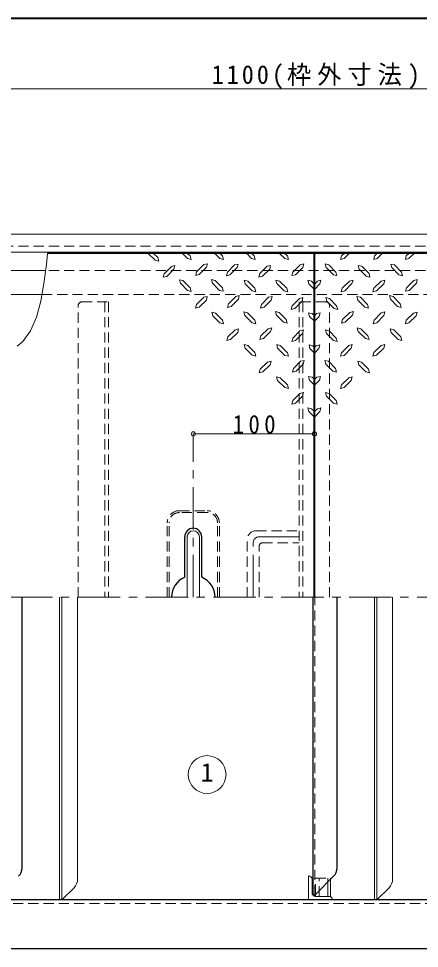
# Model space of a CAD drawing. Units: millimetres at full size, sheet at 1:7; details may follow other scales. Extents: x -1487 to 1348, y -983 to 984.
# Drawn here: x -614 to -283, y 216 to 984 of the extents above; entities that cross this region are included whole.
import ezdxf
from ezdxf.enums import TextEntityAlignment as Align

# ---------------------------------------------------------------- set-up
doc = ezdxf.new("R2010")
doc.units = ezdxf.units.MM
doc.header["$LTSCALE"] = 7
doc.header["$PDMODE"] = 32
doc.header["$PDSIZE"] = 3.5
doc.linetypes.add('CHAIN1', pattern=[8, 5, -1, 1, -1])
doc.linetypes.add('DASHED1', pattern=[1.8, 1.2, -0.6])
doc.layers.add('0-A', color=4, linetype='Continuous', lineweight=9)
doc.styles.add('ＭＳ ゴシック', font='')
doc.styles.get('ＭＳ ゴシック').set_extended_font_data('MS Gothic')

msp = doc.modelspace()

# ---------------------------------------------------------------- linework, layer by layer
at = {"layer": '0-A', "color": 1, "lineweight": 40}
for p, q in [((1347.643, 983.513), (-1487.357, 983.513)), ((-369.857, 505.513), (-369.857, 789.513))]:
    msp.add_line(p, q, dxfattribs=at)
at = {"layer": '0-A'}
for p, q in [((-919.857, 925.513), (180.143, 925.513)), ((-507.008, 789.513), (-501.342, 783.982)), ((-502.561, 789.513), (-499.186, 786.138)), ((-498.342, 783.138), (-501.342, 783.982)), ((-499.186, 786.138), (-498.342, 783.138)), ((-478.842, 789.513), (-474.623, 785.294)), ((-471.623, 784.544), (-474.623, 785.294)), ((-474.529, 789.513), (-472.467, 787.451)), ((-472.467, 787.451), (-471.623, 784.544)), ((-452.123, 789.513), (-447.904, 785.294)), ((-425.714, 789.513), (-421.748, 785.388)), ((-421.467, 789.513), (-419.498, 787.544)), ((-398.592, 789.513), (-394.373, 785.294)), ((-394.279, 789.513), (-392.217, 787.451)), ((-345.436, 789.513), (-347.498, 787.451)), ((-341.123, 789.513), (-345.342, 785.294)), ((-318.248, 789.513), (-320.217, 787.544)), ((-314, 789.513), (-317.967, 785.388)), ((-287.592, 789.513), (-291.811, 785.294)), ((-493.936, 772.732), (-487.936, 778.732)), ((-491.686, 770.576), (-485.779, 776.482)), ((-467.123, 774.326), (-461.217, 780.326)), ((-464.873, 772.169), (-459.061, 778.076)), ((-461.217, 780.326), (-458.217, 781.076)), ((-458.217, 781.076), (-459.061, 778.076)), ((-441.717, 774.044), (-435.811, 780.044)), ((-439.561, 771.888), (-433.654, 777.794)), ((-435.811, 780.044), (-432.904, 780.794)), ((-432.904, 780.794), (-433.654, 777.794)), ((-414.904, 772.919), (-408.904, 778.919)), ((-412.654, 770.763), (-406.748, 776.669)), ((-387.623, 774.138), (-381.717, 780.138)), ((-385.467, 771.982), (-379.561, 777.888)), ((-354.248, 771.982), (-360.154, 777.888)), ((-352.092, 774.138), (-357.998, 780.138)), ((-327.061, 770.763), (-332.967, 776.669)), ((-324.811, 772.919), (-330.811, 778.919)), ((-306.811, 780.794), (-306.061, 777.794)), ((-303.904, 780.044), (-306.811, 780.794)), ((-300.154, 771.888), (-306.061, 777.794)), ((-297.998, 774.044), (-303.904, 780.044)), ((-493.936, 772.732), (-494.686, 769.826)), ((-491.686, 770.576), (-494.686, 769.826)), ((-467.123, 774.326), (-467.873, 771.419)), ((-464.873, 772.169), (-467.873, 771.419)), ((-441.717, 774.044), (-442.561, 771.138)), ((-439.561, 771.888), (-442.561, 771.138)), ((-414.904, 772.919), (-415.654, 770.013)), ((-412.654, 770.763), (-415.654, 770.013)), ((-387.623, 774.138), (-388.467, 771.232)), ((-385.467, 771.982), (-388.467, 771.232)), ((-354.248, 771.982), (-351.248, 771.232)), ((-352.092, 774.138), (-351.248, 771.232)), ((-327.061, 770.763), (-324.061, 770.013)), ((-324.811, 772.919), (-324.061, 770.013)), ((-300.154, 771.888), (-297.154, 771.138)), ((-297.998, 774.044), (-297.154, 771.138)), ((-480.529, 764.857), (-481.279, 767.857)), ((-478.373, 767.107), (-481.279, 767.857)), ((-480.529, 764.857), (-474.623, 758.951)), ((-478.373, 767.107), (-472.467, 761.107)), ((-472.467, 761.107), (-471.623, 758.201)), ((-451.842, 767.107), (-454.748, 767.951)), ((-453.998, 764.951), (-454.748, 767.951)), ((-453.998, 764.951), (-448.092, 759.044)), ((-451.842, 767.107), (-445.842, 761.201)), ((-426.998, 764.388), (-427.842, 767.388)), ((-424.842, 766.638), (-427.842, 767.388)), ((-426.998, 764.388), (-421.186, 758.576)), ((-424.842, 766.638), (-418.936, 760.732)), ((-398.686, 766.732), (-401.686, 767.576)), ((-400.842, 764.576), (-401.686, 767.576)), ((-400.842, 764.576), (-394.936, 758.669)), ((-398.686, 766.732), (-392.779, 760.826)), ((-374.404, 764.388), (-375.248, 767.388)), ((-372.248, 766.638), (-375.248, 767.388)), ((-374.404, 764.388), (-369.857, 759.841)), ((-372.248, 766.638), (-369.857, 763.906)), ((-367.467, 766.638), (-369.857, 763.906)), ((-365.311, 764.388), (-369.857, 759.841)), ((-367.467, 766.638), (-364.467, 767.388)), ((-365.311, 764.388), (-364.467, 767.388)), ((-341.029, 766.732), (-346.936, 760.826)), ((-338.873, 764.576), (-344.779, 758.669)), ((-341.029, 766.732), (-338.029, 767.576)), ((-338.873, 764.576), (-338.029, 767.576)), ((-314.873, 766.638), (-320.779, 760.732)), ((-312.717, 764.388), (-318.529, 758.576)), ((-314.873, 766.638), (-311.873, 767.388)), ((-312.717, 764.388), (-311.873, 767.388)), ((-287.873, 767.107), (-293.873, 761.201)), ((-285.717, 764.951), (-291.623, 759.044)), ((-287.873, 767.107), (-284.967, 767.951)), ((-285.717, 764.951), (-284.967, 767.951)), ((-594.81, 755.513), (-869.857, 755.513)), ((-471.623, 758.201), (-474.623, 758.951)), ((-467.123, 747.326), (-461.217, 753.326)), ((-431.873, 754.732), (-432.623, 751.732)), ((-413.686, 747.326), (-407.779, 753.326)), ((-382.279, 752.201), (-379.373, 753.044)), ((-379.373, 753.044), (-380.123, 750.044)), ((-360.342, 753.044), (-359.592, 750.044)), ((-357.436, 752.201), (-360.342, 753.044)), ((-326.029, 747.326), (-331.936, 753.326)), ((-307.842, 754.732), (-307.092, 751.732)), ((-467.123, 747.326), (-467.967, 744.419)), ((-464.967, 745.169), (-467.967, 744.419)), ((-464.967, 745.169), (-459.061, 751.076)), ((-440.686, 747.982), (-441.529, 744.982)), ((-438.529, 745.826), (-441.529, 744.982)), ((-438.529, 745.826), (-432.623, 751.732)), ((-413.686, 747.326), (-414.436, 744.419)), ((-411.436, 745.169), (-414.436, 744.419)), ((-411.436, 745.169), (-405.623, 751.076)), ((-388.186, 746.294), (-389.029, 743.294)), ((-388.186, 746.294), (-382.279, 752.201)), ((-386.029, 744.138), (-380.123, 750.044)), ((-353.686, 744.138), (-359.592, 750.044)), ((-351.529, 746.294), (-357.436, 752.201)), ((-351.529, 746.294), (-350.686, 743.294)), ((-328.279, 745.169), (-334.092, 751.076)), ((-328.279, 745.169), (-325.279, 744.419)), ((-326.029, 747.326), (-325.279, 744.419)), ((-301.186, 745.826), (-307.092, 751.732)), ((-301.186, 745.826), (-298.186, 744.982)), ((-299.029, 747.982), (-298.186, 744.982)), ((-453.811, 738.138), (-454.561, 741.138)), ((-451.654, 740.294), (-454.561, 741.138)), ((-453.811, 738.138), (-447.904, 732.232)), ((-451.654, 740.294), (-445.654, 734.388)), ((-427.186, 738.232), (-428.029, 741.232)), ((-425.029, 740.388), (-428.029, 741.232)), ((-427.186, 738.232), (-421.279, 732.326)), ((-425.029, 740.388), (-419.123, 734.482)), ((-401.217, 738.607), (-401.967, 741.607)), ((-399.061, 740.763), (-401.967, 741.607)), ((-401.217, 738.607), (-395.311, 732.701)), ((-399.061, 740.763), (-393.061, 734.857)), ((-386.029, 744.138), (-389.029, 743.294)), ((-373.842, 737.576), (-374.686, 740.576)), ((-371.686, 739.826), (-374.686, 740.576)), ((-373.842, 737.576), (-369.857, 733.591)), ((-371.686, 739.826), (-369.857, 737.997)), ((-368.029, 739.826), (-369.857, 737.997)), ((-365.873, 737.576), (-369.857, 733.591)), ((-368.029, 739.826), (-365.029, 740.576)), ((-365.873, 737.576), (-365.029, 740.576)), ((-353.686, 744.138), (-350.686, 743.294)), ((-340.654, 740.763), (-346.654, 734.857)), ((-338.498, 738.607), (-344.404, 732.701)), ((-340.654, 740.763), (-337.748, 741.607)), ((-338.498, 738.607), (-337.748, 741.607)), ((-314.686, 740.388), (-320.592, 734.482)), ((-312.529, 738.232), (-318.436, 732.326)), ((-314.686, 740.388), (-311.686, 741.232)), ((-312.529, 738.232), (-311.686, 741.232)), ((-288.061, 740.294), (-294.061, 734.388)), ((-285.904, 738.138), (-291.811, 732.232)), ((-288.061, 740.294), (-285.154, 741.138)), ((-285.904, 738.138), (-285.154, 741.138)), ((-441.248, 720.607), (-435.342, 726.513)), ((-439.092, 718.451), (-433.186, 724.357)), ((-435.342, 726.513), (-432.436, 727.357)), ((-432.436, 727.357), (-433.186, 724.357)), ((-414.061, 721.357), (-408.154, 727.263)), ((-411.904, 719.201), (-405.998, 725.107)), ((-408.154, 727.263), (-405.154, 728.013)), ((-405.154, 728.013), (-405.998, 725.107)), ((-387.811, 719.669), (-381.904, 725.669)), ((-385.561, 717.513), (-379.748, 723.419)), ((-354.154, 717.513), (-359.967, 723.419)), ((-351.904, 719.669), (-357.811, 725.669)), ((-334.561, 728.013), (-333.717, 725.107)), ((-331.561, 727.263), (-334.561, 728.013)), ((-327.811, 719.201), (-333.717, 725.107)), ((-325.654, 721.357), (-331.561, 727.263)), ((-307.279, 727.357), (-306.529, 724.357)), ((-304.373, 726.513), (-307.279, 727.357)), ((-300.623, 718.451), (-306.529, 724.357)), ((-298.467, 720.607), (-304.373, 726.513)), ((-441.248, 720.607), (-442.092, 717.607)), ((-439.092, 718.451), (-442.092, 717.607)), ((-424.842, 713.576), (-427.842, 714.419)), ((-426.998, 711.419), (-427.842, 714.419)), ((-414.061, 721.357), (-414.904, 718.357)), ((-411.904, 719.201), (-414.904, 718.357)), ((-387.811, 719.669), (-388.561, 716.763)), ((-385.561, 717.513), (-388.561, 716.763)), ((-354.154, 717.513), (-351.154, 716.763)), ((-351.904, 719.669), (-351.154, 716.763)), ((-327.811, 719.201), (-324.811, 718.357)), ((-325.654, 721.357), (-324.811, 718.357)), ((-314.873, 713.576), (-311.873, 714.419)), ((-312.717, 711.419), (-311.873, 714.419)), ((-300.623, 718.451), (-297.623, 717.607)), ((-298.467, 720.607), (-297.623, 717.607)), ((-426.998, 711.419), (-421.186, 705.513)), ((-424.842, 713.576), (-418.936, 707.669)), ((-400.279, 711.232), (-401.029, 714.232)), ((-398.123, 713.482), (-401.029, 714.232)), ((-400.279, 711.232), (-394.373, 705.326)), ((-398.123, 713.482), (-392.123, 707.482)), ((-371.311, 713.201), (-374.311, 713.951)), ((-373.561, 710.951), (-374.311, 713.951)), ((-373.561, 710.951), (-369.857, 707.247)), ((-371.311, 713.201), (-369.857, 711.747)), ((-368.404, 713.201), (-369.857, 711.747)), ((-366.154, 710.951), (-369.857, 707.247)), ((-368.404, 713.201), (-365.404, 713.951)), ((-366.154, 710.951), (-365.404, 713.951)), ((-341.592, 713.482), (-347.592, 707.482)), ((-339.436, 711.232), (-345.342, 705.326)), ((-341.592, 713.482), (-338.686, 714.232)), ((-339.436, 711.232), (-338.686, 714.232)), ((-314.873, 713.576), (-320.779, 707.669)), ((-312.717, 711.419), (-318.529, 705.513)), ((-414.529, 693.888), (-408.623, 699.794)), ((-408.623, 699.794), (-405.623, 700.544)), ((-405.623, 700.544), (-406.467, 697.638)), ((-387.248, 694.451), (-381.342, 700.451)), ((-381.342, 700.451), (-378.342, 701.201)), ((-378.342, 701.201), (-379.186, 698.201)), ((-358.373, 700.451), (-361.373, 701.201)), ((-361.373, 701.201), (-360.529, 698.201)), ((-352.467, 694.451), (-358.373, 700.451)), ((-334.092, 700.544), (-333.248, 697.638)), ((-331.092, 699.794), (-334.092, 700.544)), ((-325.186, 693.888), (-331.092, 699.794)), ((-414.529, 693.888), (-415.373, 690.888)), ((-412.373, 691.732), (-415.373, 690.888)), ((-412.373, 691.732), (-406.467, 697.638)), ((-387.248, 694.451), (-387.998, 691.544)), ((-384.998, 692.294), (-387.998, 691.544)), ((-384.998, 692.294), (-379.186, 698.201)), ((-354.717, 692.294), (-360.529, 698.201)), ((-354.717, 692.294), (-351.717, 691.544)), ((-352.467, 694.451), (-351.717, 691.544)), ((-327.342, 691.732), (-333.248, 697.638)), ((-327.342, 691.732), (-324.342, 690.888)), ((-325.186, 693.888), (-324.342, 690.888)), ((-400.279, 684.607), (-401.123, 687.607)), ((-398.123, 686.857), (-401.123, 687.607)), ((-400.279, 684.607), (-394.373, 678.794)), ((-398.123, 686.857), (-392.217, 680.951)), ((-371.779, 687.232), (-374.779, 687.982)), ((-373.936, 684.982), (-374.779, 687.982)), ((-373.936, 684.982), (-369.857, 680.741)), ((-371.779, 687.232), (-369.857, 685.31)), ((-367.936, 687.232), (-369.857, 685.31)), ((-365.779, 684.982), (-369.857, 680.741)), ((-367.936, 687.232), (-364.936, 687.982)), ((-365.779, 684.982), (-364.936, 687.982)), ((-341.592, 686.857), (-347.498, 680.951)), ((-339.436, 684.607), (-345.342, 678.794)), ((-341.592, 686.857), (-338.592, 687.607)), ((-339.436, 684.607), (-338.592, 687.607)), ((-387.811, 668.013), (-381.904, 673.919)), ((-385.561, 665.857), (-379.748, 671.763)), ((-354.154, 665.857), (-359.967, 671.763)), ((-351.904, 668.013), (-357.811, 673.919)), ((-387.811, 668.013), (-388.561, 665.013)), ((-385.561, 665.857), (-388.561, 665.013)), ((-372.248, 661.263), (-375.248, 662.013)), ((-374.404, 659.013), (-375.248, 662.013)), ((-372.248, 661.263), (-369.857, 658.872)), ((-367.467, 661.263), (-369.857, 658.872)), ((-367.467, 661.263), (-364.467, 662.013)), ((-365.311, 659.013), (-364.467, 662.013)), ((-354.154, 665.857), (-351.154, 665.013)), ((-351.904, 668.013), (-351.154, 665.013)), ((-374.404, 659.013), (-369.857, 654.284)), ((-365.311, 659.013), (-369.857, 654.284)), ((-469.857, 640.513), (-369.857, 640.513)), ((-565.357, 505.513), (-565.357, 272.655)), ((-305.357, 505.513), (-305.357, 272.655)), ((-568.286, 265.584), (-578.357, 255.513)), ((-308.286, 265.584), (-318.357, 255.513))]:
    msp.add_line(p, q, dxfattribs=at)
at = {"layer": '0-A', "color": 7, "lineweight": 18}
for p, q in [((180.143, 805.513), (-919.857, 805.513)), ((165.143, 790.513), (-904.857, 790.513)), ((-474.857, 505.513), (-474.857, 555.513)), ((-464.857, 505.513), (-464.857, 555.513)), ((-580.357, 505.513), (-580.357, 255.513)), ((-578.357, 255.513), (-578.357, 505.513)), ((-320.357, 505.513), (-320.357, 255.513)), ((-318.357, 255.513), (-318.357, 505.513)), ((-374.857, 275.513), (-374.857, 255.513)), ((-371.857, 261.513), (-371.857, 272.513)), ((-358.859, 258.513), (-358.859, 270.277)), ((-356.702, 272.434), (-356.702, 258.513)), ((-368.857, 258.513), (-368.857, 260.279)), ((-356.702, 258.513), (-368.857, 258.513))]:
    msp.add_line(p, q, dxfattribs=at)
at = {"layer": '0-A', "linetype": 'DASHED1'}
for p, q in [((150.143, 795.513), (-889.857, 795.513)), ((150.143, 775.513), (-591.778, 775.513)), ((-594.81, 755.513), (130.143, 755.513)), ((-542.857, 749.513), (-542.857, 505.513)), ((-379.357, 749.513), (-379.357, 505.513)), ((-368.857, 260.279), (-368.857, 273.513)), ((-368.857, 273.513), (-356.702, 273.513)), ((-365.857, 258.513), (-365.857, 273.513)), ((-358.859, 270.277), (-358.859, 273.513)), ((-356.702, 273.513), (-356.702, 272.434))]:
    msp.add_line(p, q, dxfattribs=at)
at = {"layer": '0-A', "color": 5, "lineweight": 25}
for p, q in [((164.143, 789.513), (-590.104, 789.513)), ((-476.857, 522.096), (-476.857, 555.513)), ((-462.857, 522.096), (-462.857, 555.513)), ((-611.107, 282.171), (-611.107, 505.513)), ((-371.107, 505.513), (-371.107, 259.529)), ((-351.107, 282.171), (-351.107, 505.513)), ((-354.036, 275.1), (-369.607, 259.529)), ((130.143, 255.513), (-869.857, 255.513)), ((-369.607, 259.529), (-371.107, 259.529)), ((-889.857, 215.513), (150.143, 215.513))]:
    msp.add_line(p, q, dxfattribs=at)
at = {"layer": '0-A', "color": 7, "linetype": 'DASHED1', "lineweight": 18}
for p, q in [((-564.857, 505.513), (-564.857, 746.513)), ((-561.857, 749.513), (-539.857, 749.513)), ((-539.857, 749.513), (-539.857, 505.513)), ((-360.357, 749.513), (-382.357, 749.513)), ((-382.357, 749.513), (-382.357, 505.513)), ((-357.357, 505.513), (-357.357, 746.513)), ((-481.357, 577.013), (-458.357, 577.013)), ((-458.357, 575.513), (-481.357, 575.513)), ((-491.357, 505.513), (-491.357, 567.013)), ((-489.857, 505.513), (-489.857, 567.013)), ((-449.857, 505.513), (-449.857, 567.013)), ((-448.357, 505.513), (-448.357, 567.013)), ((-425.357, 505.513), (-425.357, 553.013)), ((-417.857, 560.513), (-382.357, 560.513)), ((-415.357, 505.513), (-415.357, 548.013)), ((-412.857, 550.513), (-382.357, 550.513)), ((-369.607, 259.529), (-369.607, 505.513)), ((133.143, 252.513), (-872.857, 252.513))]:
    msp.add_line(p, q, dxfattribs=at)
at = {"layer": '0-A', "linetype": 'CHAIN1'}
for p, q in [((-469.857, 505.513), (-469.857, 640.513)), ((-415.357, 555.513), (-382.357, 555.513)), ((-420.357, 505.513), (-420.357, 550.513)), ((-1013.191, 505.513), (460.143, 505.513))]:
    msp.add_line(p, q, dxfattribs=at)
at = {"layer": '0-A', "color": 7, "lineweight": 18}
msp.add_lwpolyline([(-590.104, 789.513), (-591.151, 780.344), (-593.164, 764.84), (-595.751, 750.185), (-599.276, 736.916), (-604.102, 725.57), (-610.594, 716.683), (-615.265, 712.868)], dxfattribs=at)
at = {"layer": '0-A'}
for points in [[(-447.717, 789.513), (-445.654, 787.451), (-444.904, 784.451), (-447.904, 785.294)], [(-419.498, 787.544), (-418.748, 784.638), (-421.748, 785.388)], [(-392.217, 787.451), (-391.373, 784.451), (-394.373, 785.294)], [(-347.498, 787.451), (-348.342, 784.451), (-345.342, 785.294)], [(-320.217, 787.544), (-320.967, 784.638), (-317.967, 785.388)], [(-291.998, 789.513), (-294.061, 787.451), (-294.811, 784.451), (-291.811, 785.294)], [(-487.936, 778.732), (-485.029, 779.482), (-485.779, 776.482)], [(-408.904, 778.919), (-405.998, 779.669), (-406.748, 776.669)], [(-381.717, 780.138), (-378.717, 780.888), (-379.561, 777.888)], [(-357.998, 780.138), (-360.998, 780.888), (-360.154, 777.888)], [(-330.811, 778.919), (-333.717, 779.669), (-332.967, 776.669)], [(-889.857, 630.987), (-889.857, 775.513), (-591.778, 775.513)], [(-445.842, 761.201), (-445.092, 758.294), (-448.092, 759.044)], [(-418.936, 760.732), (-418.186, 757.732), (-421.186, 758.576)], [(-392.779, 760.826), (-391.936, 757.919), (-394.936, 758.669)], [(-346.936, 760.826), (-347.779, 757.919), (-344.779, 758.669)], [(-320.779, 760.732), (-321.529, 757.732), (-318.529, 758.576)], [(-293.873, 761.201), (-294.623, 758.294), (-291.623, 759.044)], [(-461.217, 753.326), (-458.311, 754.076), (-459.061, 751.076)], [(-440.686, 747.982), (-434.779, 753.888), (-431.873, 754.732)], [(-407.779, 753.326), (-404.779, 754.076), (-405.623, 751.076)], [(-331.936, 753.326), (-334.936, 754.076), (-334.092, 751.076)], [(-299.029, 747.982), (-304.936, 753.888), (-307.842, 754.732)], [(-445.654, 734.388), (-444.904, 731.482), (-447.904, 732.232)], [(-419.123, 734.482), (-418.279, 731.482), (-421.279, 732.326)], [(-393.061, 734.857), (-392.311, 731.857), (-395.311, 732.701)], [(-346.654, 734.857), (-347.404, 731.857), (-344.404, 732.701)], [(-320.592, 734.482), (-321.436, 731.482), (-318.436, 732.326)], [(-294.061, 734.388), (-294.811, 731.482), (-291.811, 732.232)], [(-381.904, 725.669), (-378.904, 726.419), (-379.748, 723.419)], [(-357.811, 725.669), (-360.811, 726.419), (-359.967, 723.419)], [(-418.936, 707.669), (-418.186, 704.669), (-421.186, 705.513)], [(-392.123, 707.482), (-391.373, 704.576), (-394.373, 705.326)], [(-347.592, 707.482), (-348.342, 704.576), (-345.342, 705.326)], [(-320.779, 707.669), (-321.529, 704.669), (-318.529, 705.513)], [(-392.217, 680.951), (-391.373, 677.951), (-394.373, 678.794)], [(-347.498, 680.951), (-348.342, 677.951), (-345.342, 678.794)], [(-381.904, 673.919), (-378.904, 674.763), (-379.748, 671.763)], [(-357.811, 673.919), (-360.811, 674.763), (-359.967, 671.763)]]:
    msp.add_lwpolyline(points, dxfattribs=at)
at = {"layer": '0-A', "color": 7, "lineweight": 18}
msp.add_circle((-458.435, 359.15), 15.6, dxfattribs=at)
at = {"layer": '0-A', "color": 7, "linetype": 'DASHED1', "lineweight": 18}
for centre, radius, start, end in [((-561.857, 746.513), 3, 90, 180), ((-360.357, 746.513), 3, 0, 90), ((-481.357, 567.013), 10, 90, 180), ((-458.357, 567.013), 10, 0, 90), ((-481.357, 567.013), 8.5, 90, 180), ((-458.357, 567.013), 8.5, 0, 90), ((-417.857, 553.013), 7.5, 90, 180), ((-412.857, 548.013), 2.5, 90, 180)]:
    msp.add_arc(centre, radius, start, end, dxfattribs=at)
at = {"layer": '0-A', "color": 5, "lineweight": 25}
for centre, radius, start, end in [((-469.857, 555.513), 7, 0, 180), ((-469.857, 505.513), 18, 112.88538, 180), ((-469.857, 505.513), 18, 0, 67.11462), ((-621.107, 282.171), 10, 315, 360), ((-361.107, 282.171), 10, 315, 360)]:
    msp.add_arc(centre, radius, start, end, dxfattribs=at)
at = {"layer": '0-A', "color": 7, "lineweight": 18}
for centre, radius, start, end in [((-469.857, 555.513), 5, 0, 180), ((-374.857, 272.513), 3, 0, 90), ((-368.857, 261.513), 3, 180, 270), ((-357.857, 255.513), 3, 0, 90)]:
    msp.add_arc(centre, radius, start, end, dxfattribs=at)
at = {"layer": '0-A', "linetype": 'CHAIN1'}
msp.add_arc((-415.357, 550.513), 5, 90, 180, dxfattribs=at)
at = {"layer": '0-A'}
for centre in [(-575.357, 272.655), (-315.357, 272.655)]:
    msp.add_arc(centre, 10, 315, 360, dxfattribs=at)
for p in [(-469.857, 640.513), (-369.857, 640.513)]:
    msp.add_point(p, dxfattribs=at)

# ---------------------------------------------------------------- texts
at = {"layer": '0-A', "color": 7, "style": 'ＭＳ ゴシック'}
msp.add_text('1', height=15.4, dxfattribs=at).set_placement((-463.685, 348.65), align=Align.BOTTOM_LEFT)
at = {"layer": '0-A', "color": 7, "char_height": 15.4, "attachment_point": 7, "style": 'ＭＳ ゴシック'}
for s, insert in [('\\T1.25;\\W0.95;1100(枠外寸法)', (-454.732, 925.513)), ('\\T1.38;\\W0.9;100', (-437.357, 640.513))]:
    msp.add_mtext(s, dxfattribs=dict(at, insert=insert))

doc.saveas('drawing.dxf')
